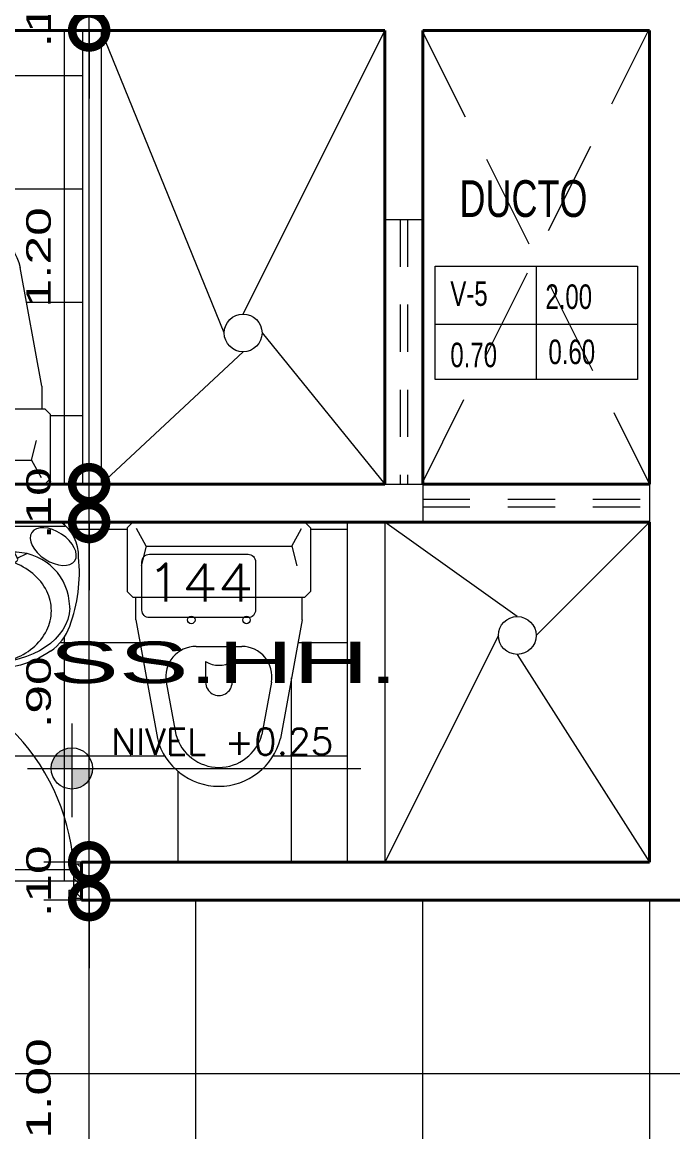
# Model space of a CAD drawing. Header units: inches. Extents: x 155.3 to 248.5, y 20.6 to 88.6.
# Drawn here: x 214.034 to 215.754, y 70.406 to 73.341 of the extents above; entities that cross this region are included whole.
import ezdxf
from ezdxf.enums import TextEntityAlignment as Align

# ---------------------------------------------------------------- set-up
doc = ezdxf.new("R2010")
doc.units = ezdxf.units.IN
doc.header["$MEASUREMENT"] = 0
doc.linetypes.add('CONTINUA', pattern=[0])
doc.linetypes.add('HIDDEN', pattern=[0.375, 0.25, -0.125])
for name, color, linetype in [('COTAS', 252, 'Continuous'), ('MOBILIARIO', 252, 'Continuous'), ('MURO', 7, 'Continuous'), ('PROYECCIONES', 252, 'Continuous'), ('PUERTAS', 23, 'Continuous'), ('TEXTOS PLANTA', 7, 'Continuous'), ('TEXTURAS', 251, 'Continuous'), ('VENTANAS', 40, 'Continuous')]:
    doc.layers.add(name, color=color, linetype=linetype)
doc.styles.add('Celso', font='swissel.ttf', dxfattribs={"width": 1.5})
doc.styles.add('ROMANS', font='romans', dxfattribs={"width": 1.1, "height": 1})
doc.styles.get("Standard").update_dxf_attribs({"font": 'arial.ttf'})
doc.dimstyles.new('PLANTA 1-50', dxfattribs={"dimtxt": 0.065, "dimasz": 0.18, "dimexe": 0.12, "dimexo": 0.12, "dimgap": 0.1, "dimtad": 2, "dimzin": 4, "dimdsep": 46, "dimtxsty": 'Celso', "dimblk": 'DOTSMALL', "dimcen": 0.065, "dimdle": 0.05, "dimclrd": 14, "dimclre": 251, "dimclrt": 256, "dimaunit": 1, "dimadec": 4, "dimazin": 1, "dimtfac": 1, "dimtix": 1, "dimtmove": 0, "dimatfit": 3, "dimldrblk": 'DOTSMALL', "dimfxl": 1, "dimlwd": 9, "dimlwe": 9, "dimarcsym": 0})
pattern_1 = [(90, (52.44552237407444, 0), (-0.3, 1.836909530733566e-17), []), (180, (52.44552237407444, 0), (-3.673819061467131e-17, -0.3), [])]
pattern_2 = [(314.9999999999999, (-96.52985856699738, 5.184583232853843), (-0.01325825214724776, -0.01325825214724777), [])]

# ---------------------------------------------------------------- blocks, each defined once
blk = doc.blocks.new('A$C2D8C4AFF')
at = {"lineweight": 0}
h = blk.add_hatch(dxfattribs=at)
h.set_pattern_fill('ANSI31', color=8, scale=0.1499999999999999, angle=16.99999999999995, style=0)
h.set_pattern_definition(pattern_2)
h.paths.add_polyline_path([(0.03500000397293945, 0.8649999762657998), (3.972829176746018e-09, 0.8649999762657892), (3.972786544181872e-09, 1.014999976265759), (0.05500000397294968, 1.014999976265756), (0.05500000397294968, 0.9799999762657734), (0.03500000397289682, 0.9799999762657592)])
h = blk.add_hatch(dxfattribs=at)
h.set_pattern_fill('ANSI31', color=8, scale=0.1499999999999999, angle=16.99999999999995, style=0)
h.set_pattern_definition(pattern_2)
h.paths.add_polyline_path([(1.000000003972815, 0.8649999762658851), (0.9650000039727757, 0.8649999762658638), (0.9650000039728042, 0.9299999762658437), (0.9650000039728042, 0.9799999762658516), (0.9450000039727655, 0.9799999762658445), (0.9450000039727939, 1.014999976265827), (1.000000003972801, 1.014999976265834)])
h = blk.add_hatch(dxfattribs=at)
h.set_pattern_fill('ANSI31', color=8, scale=0.1499999999999999, angle=16.99999999999995, style=0)
h.set_pattern_definition(pattern_2)
h.paths.add_polyline_path([(0.9650000039728894, -2.37339961017824e-08), (0.9150000039728354, -2.373400320720975e-08), (0.9150000039727928, 0.9299999762658331), (0.9650000039727757, 0.9299999762658437)])
at = {"color": 32, "lineweight": 0}
for p, q in [((3.972743911617727e-09, 0.864999976265814), (3.972729700763011e-09, 1.014999976265781)), ((0.055000003972836, 1.014999976265784), (3.972729700763011e-09, 1.014999976265781)), ((0.03500000397285419, 0.8649999762658283), (0.03500000397282577, 0.9799999762657805)), ((0.05500000397285021, 0.9799999762657947), (0.03500000397282577, 0.9799999762657805)), ((0.05500000397285021, 0.9799999762657947), (0.055000003972836, 1.014999976265784)), ((1.000000003972687, 1.014999976265862), (0.9450000039726802, 1.014999976265862)), ((0.9450000039726802, 0.9799999762658658), (0.9450000039726802, 1.014999976265862)), ((0.9650000039727047, 0.9799999762658729), (0.9450000039726802, 0.9799999762658658)), ((0.9650000039727047, 0.8649999762658886), (0.9650000039727047, 0.9799999762658729)), ((1.000000003972715, 0.86499997626591), (1.000000003972687, 1.014999976265862)), ((0.9150000039727217, 0.929999976265858), (0.9650000039727473, 0.9299999762658615)), ((0.9150000039726649, 0.929999976265858), (0.9150000039727786, -2.373398189092768e-08)), ((0.9650000039727189, 0.9299999762658686), (0.9650000039728042, -2.373397123278664e-08)), ((3.972743911617727e-09, 0.864999976265814), (0.03500000397285419, 0.8649999762658283)), ((0.9650000039727047, 0.8649999762658886), (1.000000003972715, 0.86499997626591)), ((0.9150000039727928, -2.3733978338214e-08), (0.9650000039728326, -2.373397478550032e-08))]:
    blk.add_line(p, q, dxfattribs=at)
at = {"lineweight": 0}
for p, q in [((0.8850000039727917, 0.07999997626593469), (0.9150000039727502, 0.0799999762659489)), ((0.8850000039727917, 0.04999997626596553), (0.9150000039727502, 0.04999997626596908))]:
    blk.add_line(p, q, dxfattribs=at)
blk.add_circle((0.8533772273711264, 0.06499997626595544), 0.0349999999999963, dxfattribs=at)
blk.add_arc((0.9697882772285595, 0.9358683929885814), 0.9374707719737768, 184.3354295784621, 266.6495738890734, dxfattribs=at)
blk = doc.blocks.new('A$C073B50C9')
at = {"color": 40, "lineweight": 0}
for p, q in [((-6.527404394773839e-09, 0.4700000367416877), (0.01499999347259617, 0.4850000367416882)), ((-6.527404394773839e-09, 0.01500003674168937), (-6.527404394773839e-09, 0.4700000367416877)), ((0.01499999347259617, 0.4850000367416882), (0.1839999934725967, 0.4850000367416882)), ((0.1989999934725972, 0.4700000367416877), (0.1839999934725967, 0.4850000367416882)), ((0.1989999934725972, 0.01500003674168937), (0.1989999934725972, 0.4700000367416877)), ((0.06399999347259566, 0.4350000367416911), (0.01732664072901535, 0.4605245265233364)), ((0.06399999347259566, 0.4350000367416911), (0.1154943481944013, 0.4483504250028965)), ((0.2589999934725959, 0.4625000367416874), (0.1989999934725954, 0.4625000367416874)), ((0.2589999934725959, 0.4625000367416874), (0.5727213706346035, 0.4050141350587531)), ((0.06399999347259566, 0.05000003674168951), (0.06399999347259566, 0.4350000367416911)), ((0.4234190194506464, 0.3815396254556056), (0.5618777777696611, 0.3561686206491395)), ((0.3289999934725962, 0.1821502929243302), (0.3289999934725962, 0.3028497805590469)), ((0.3689999934725954, 0.2775000367416887), (0.4239999934725951, 0.2775000367416887)), ((0.3689999934725954, 0.2075000367416884), (0.4239999934725951, 0.2075000367416884)), ((0.4234190194506482, 0.1034604480277714), (0.5618777777696771, 0.1288314528342411)), ((0.2589999934725959, 0.02250003674168966), (0.5727213706346035, 0.07998593842462398)), ((0.06399999347259566, 0.05000003674168951), (0.01732664072901535, 0.02447554696004417)), ((0.06399999347259566, 0.05000003674168951), (0.1154943481943995, 0.03664964848048058)), ((-6.527404394773839e-09, 0.01500003674168937), (0.01499999347259617, 3.674168880252182e-08)), ((0.01499999347259617, 3.674168880252182e-08), (0.1839999934725967, 3.674168880252182e-08)), ((0.1989999934725972, 0.01500003674168937), (0.1839999934725967, 3.674168880252182e-08)), ((0.2589999934725959, 0.02250003674168966), (0.1989999934725972, 0.02250003674168966))]:
    blk.add_line(p, q, dxfattribs=at)
for centre in [(0.2589999934725959, 0.3155000367416889), (0.2589999934725959, 0.1695000367416881)]:
    blk.add_circle(centre, 0.01, dxfattribs=at)
for centre, radius, start, end in [((0.4089999934725963, 0.3028497805590469), 0.08, 79.61638727476745, 180.0000000000002), ((0.531287035468571, 0.2425000367416885), 0.1677129580040244, 284.3033140702001, 75.69668592979963), ((0.531287035468571, 0.2425000367416885), 0.1177129580040244, 285.0626892433929, 74.93731075661547), ((0.312749993472595, 0.2425000367416885), 0.06625000000000075, 328.1092081981544, 31.89079180184538), ((0.4239999934725951, 0.2425000367416885), 0.03500000000000014, 270, 90), ((0.4089999934725963, 0.1821502929243302), 0.08, 180.0000000000002, 280.3836127252329)]:
    blk.add_arc(centre, radius, start, end, dxfattribs=at)
blk = doc.blocks.new('A$C304B3ECD')
at = {"color": 40, "lineweight": 0}
for p, q in [((0.2417201728699396, 0.3094442422726473), (0.2417201728699396, 0.3735601533836501)), ((0.2417201728699396, 0.2558077997792765), (0.2417201728699396, 0.3094442422726473)), ((0.2417201728699396, 0.2020713549655824), (0.2417201728699396, 0.2558077997792765)), ((0.02546810846481407, 0.2282455889445458), (0.02546810846481407, 0.2236908765272432)), ((0.4579722372732462, 0.2282455889445458), (0.4579722372732462, 0.2236908765272432)), ((0.1638826886069396, 0.0960089055707698), (0.1391329733055713, 0.08344166775997053)), ((0.1832778096327488, 0.05836964966793801), (0.1635885693163104, 0.09657968990642019)), ((0.1740742360439285, 0.1019828460076582), (0.1937634763603668, 0.06377280576917599)), ((0.1930795177236391, 0.1108342678154344), (0.1744005463392782, 0.1013495900088941)), ((0.1978867601469787, 0.1086546411689682), (0.2364090887972665, 0.1086546411689682)), ((0.2358222218995465, 0.1060898387159881), (0.2358222218995465, 0.06310526753905776)), ((0.2470312569407938, 0.1086546411689682), (0.2855535983731201, 0.1086546411689682)), ((0.2476181238403328, 0.06310526753905776), (0.2476181238403328, 0.1060898387159881)), ((0.3093661096941318, 0.1019828460076582), (0.2896768693776934, 0.06377280576917599)), ((0.2903608407982787, 0.1108342678154344), (0.3090399192047002, 0.1013498225103007)), ((0.3001625361071305, 0.05836964966793801), (0.3198517764235689, 0.09657968990642019)), ((0.3195578429045085, 0.09600926609265059), (0.3443085079529951, 0.08344192610921652)), ((0.1940734240165725, 0.05391737061755464), (0.1911998691835137, 0.0631651265258455)), ((0.2006017470253241, 0.05360511582794913), (0.2043448192275932, 0.06253639329507621)), ((0.2400610199988691, 0.05420255670206586), (0.2383794249385787, 0.06373935620386817)), ((0.246497513155667, 0.05306762929750164), (0.2513394731581897, 0.06145415003184951)), ((0.2828385987127362, 0.05360511582794913), (0.2790955265104671, 0.06253639329507621)), ((0.2893669217214878, 0.05391737061755464), (0.2922404765545465, 0.0631651265258455)), ((0.1874305826118174, 0.04358532588513242), (0.1778243333360692, 0.04236128276635043)), ((0.1888717249444412, 0.04996024652346875), (0.180726111317675, 0.05519735310473095)), ((0.1904243235353746, 0.03777550492041826), (0.18385230940887, 0.03066305548155412)), ((0.1964521430659474, 0.03524926342753076), (0.1959894825363548, 0.02557640180849319)), ((0.2026935574508784, 0.03718865787696757), (0.2085567345225385, 0.02948142352862249)), ((0.2054020190794503, 0.0491695896390496), (0.21401029323399, 0.05360534467864397)), ((0.2062281395342538, 0.04268622405207623), (0.2156737084956362, 0.0405509175826495)), ((0.2321654922966658, 0.04479303319668304), (0.2224815722898015, 0.04479303319668304)), ((0.2344008629120466, 0.05093466348363052), (0.2269825498028908, 0.05715936727675341)), ((0.2344008629120466, 0.03865140291155456), (0.2269825498028908, 0.03242669911661267)), ((0.2400610199988691, 0.03538350969130022), (0.2383794249385787, 0.02584671018949791)), ((0.246497513155667, 0.03651843709586444), (0.2513394731581897, 0.02813191636333556)), ((0.2506986356970842, 0.04806092641511839), (0.2597985438665305, 0.0513730221237978)), ((0.2506986356970842, 0.04152513997824769), (0.2597985438665305, 0.03821304426956829)), ((0.2772122062038065, 0.04268622405207623), (0.2677666372442431, 0.0405509175826495)), ((0.2780383266604289, 0.0491695896390496), (0.2694300525040703, 0.05360534467864397)), ((0.2807467882890009, 0.03718865787696757), (0.2748836112155217, 0.02948142352862249)), ((0.2869882026739319, 0.03524926342753076), (0.2874508632017054, 0.02557640180849319)), ((0.2930160222026856, 0.03777550492041826), (0.2995880363291903, 0.03066305548155412)), ((0.2945686207936191, 0.04996024652346875), (0.3027142344203853, 0.05519735310473095)), ((0.2960097631262428, 0.04358532588513242), (0.3056160124019911, 0.04236128276635043)), ((0.04927374509181703, 2.824445743954129e-08), (0.4341666006462432, 2.824445743954129e-08))]:
    blk.add_line(p, q, dxfattribs=at)
at = {"color": 40, "linetype": 'Continuous', "lineweight": 0}
blk.add_line((0.03697684046939997, 0.01158496363233041), (0.4464635052686603, 0.01158496363233041), dxfattribs=at)
at = {"color": 40, "lineweight": 0}
for centre, radius in [((0.2417201728690301, 0.1422444494338464), 0.02171386277895655), ((0.2417201728690301, 0.1422444494338464), 0.01519971362603623), ((0.1969086290278241, 0.04479303319850203), 0.01923860057873997), ((0.2417201728690301, 0.04479303319850203), 0.01923860057873997), ((0.2865317167084172, 0.04479303319850203), 0.01923860057873997), ((0.2865317167084172, 0.04479303319850203), 0.01843017168915308), ((0.1969086290278241, 0.04479303319850203), 0.009554680571939232), ((0.1969086290278241, 0.04479303319850203), 0.00879457737101369), ((0.2417201728690301, 0.04479303319850203), 0.009554680571939232), ((0.2417201728690301, 0.04479303319850203), 0.00879457737101369), ((0.2865317167084172, 0.04479303319850203), 0.009554680571939232), ((0.2865317167084172, 0.04479303319850203), 0.00879457737101369)]:
    blk.add_circle(centre, radius, dxfattribs=at)
at = {"color": 40, "linetype": 'Continuous', "lineweight": 0}
for centre, radius, start, end in [((0.2310910858027668, 0.202253797894727), 0.1695349576280719, 108.9233758862578, 129.6135555593565), ((0.241720168592586, 0.1712501614612023), 0.2023099919221996, 89.99999878906299, 108.9233843760399), ((0.2417201771436552, 0.1712501614630213), 0.2023099919218742, 71.07661562396014, 90.00000121093701), ((0.2523492599352934, 0.202253797892908), 0.1695349576283324, 50.38644444064346, 71.0766241137422), ((0.2147591873304222, 0.2219862029970585), 0.1439205335900858, 129.6135652854638, 153.4140162108051), ((0.2686811584058191, 0.2219862029970585), 0.1439205335900884, 26.58598378919493, 50.38643471453616), ((0.1895721571723001, 0.2345913037380427), 0.1157553946252319, 153.4140521437641, 179.9999462961577), ((0.2938681885639411, 0.2345913037380427), 0.1157553946252269, 5.370384227913748e-05, 26.58594785623587), ((0.1895721981468554, 0.234591511055541), 0.1157554356002619, 180.0000489121002, 206.585943064561), ((0.2938681475893858, 0.234591511055541), 0.1157554356002666, 333.4140569354391, 359.9999510878998), ((0.2147591873304222, 0.2471966021158636), 0.1439205335900544, 206.5859837892008, 230.3864347145361), ((0.2686811584058191, 0.2471966021158636), 0.14392053359005, 309.6135652854638, 333.4140162107992), ((0.2310910858027668, 0.2669290072181951), 0.1695349576280981, 230.3864444404969, 251.0766241136928), ((0.2523492599334745, 0.2669290072200141), 0.1695349576283624, 288.9233758862578, 309.6135555593565), ((0.241720168592586, 0.2979326436517198), 0.2023099919222035, 251.07661562396, 268.3294184542007), ((0.2417201771436552, 0.2979326436517198), 0.2023099919218622, 271.6705815457993, 288.9233843760398)]:
    blk.add_arc(centre, radius, start, end, dxfattribs=at)
at = {"color": 40, "lineweight": 0}
for centre, radius, start, end in [((0.1570789972570523, 0.2264947190516153), 0.1407598520232483, 125.1623114213681, 159.7315815113238), ((0.3265909663509987, 0.225870525387208), 0.1407598520232483, 20.12500374610805, 53.80269294378267), ((0.4063363469554346, 0.1344477846279091), 0.4064699657100206, 159.7315815113238, 185.8167220719945), ((0.07710399878080665, 0.1344477846279091), 0.4064699657100206, 354.1832779280056, 20.12500374621946), ((0.1715421988369812, 0.2258921061266932), 0.1460906748901641, 180.8633401038522, 267.9153315602535), ((0.3118981468992601, 0.2258921061266932), 0.1460906748901641, 272.0846684397465, 359.1366598961478), ((0.3544770716958041, 0.09062268756598257), 0.1648729555571533, 140.7045692602549, 171.1857435863931), ((0.2417201728690301, 0.1828981154877596), 0.01917323947947673, 39.29543100005468, 140.7045689999453), ((0.1289632868224757, 0.09062268756598257), 0.1648729555572437, 8.814256413711716, 39.29543073987534), ((0.1120737861324628, 0.09049307175074262), 0.1101491537774453, 178.5640153004684, 235.2402627177042), ((0.1688314026792099, 0.09928126795885817), 0.005897950970331689, 27.2615851309506, 207.2615851308341), ((0.1978867564844435, 0.115045718897008), 0.006391077726602388, 172.4409240362442, 270.0000328281803), ((0.2417201728690301, 0.1060898387159881), 0.005897950970332859, 0, 180), ((0.2855536020338363, 0.115045718897008), 0.00639107772663797, 269.9999671712986, 7.559075963440821), ((0.3146089430588503, 0.09928126795885817), 0.005897950970331689, 332.7384148691658, 152.7384148690494), ((0.3713665596037785, 0.09049307175074262), 0.1101491537774454, 304.7597372822958, 1.435984699531555), ((0.2248302042294412, 0.9222328994738831), 0.844370833635767, 266.0202762650239, 266.439573010995), ((0.1693921397323024, 0.08096387177384656), 0.02814911004228195, 293.7433526481882, 320.7798176132331), ((0.2248302042294412, 0.9222328994738831), 0.844370833635767, 267.367200434987, 270.7495787255613), ((0.1990799421778533, 0.09018876147375465), 0.02814911004228195, 253.7433526482184, 280.7798176133116), ((0.2277517630696124, 0.0781724853960526), 0.02814911004228195, 213.7433526482406, 240.7798176133356), ((0.2189963596624906, 0.08415183221141831), 0.02814911004228195, 286.4817675174261, 313.5182324825071), ((0.249612070374063, 0.08955020804306457), 0.02814911004228195, 246.4817675174551, 273.5182324826267), ((0.2586101415068001, 0.9222328994738831), 0.844370833635767, 269.2504212744386, 272.6327995650129), ((0.276535074533534, 0.07400620434519567), 0.02814911004228195, 206.48176751755, 233.5182324825603), ((0.2556885826684479, 0.0781724853960526), 0.02814911004228195, 299.2201823866642, 326.2566473517594), ((0.284360403558388, 0.09018876147375465), 0.02814911004228195, 259.2201823866884, 286.2566473517815), ((0.3140482060039389, 0.08096387177384656), 0.02814911004228195, 219.2201823867669, 246.2566473518118), ((0.2586101415068001, 0.9222328994738831), 0.844370833635767, 273.560426989005, 273.979723734976), ((0.1525796084402131, 0.05481424471064145), 0.02814911004228195, 333.7433526482348, 0.7798176132891395), ((0.1565091185434753, 0.02397558140647504), 0.02814911004228195, 13.74335264827986, 40.77981761332557), ((0.1793420085937427, 0.00287763515653694), 0.02814911004228195, 53.74335264817248, 80.77981761329497), ((0.2103945155754658, 0.001392369486993061), 0.02814911004228195, 93.74335264821353, 120.7798176132465), ((0.2351368263639628, 0.0202147567134574), 0.02814911004228195, 133.7433526481757, 160.7798176133123), ((0.2419917387592463, 0.0505375926633036), 0.02814911004228195, 173.7433526482586, 200.7798176133591), ((0.1990133736976745, 0.06033703689637093), 0.02814911004228195, 326.4817675175267, 353.5182324825715), ((0.1990133736976745, 0.02924902949881414), 0.02814911004228195, 6.481767517533399, 33.51823248259612), ((0.2189963596624906, 0.005434234183766762), 0.02814911004228195, 46.48176751750235, 73.51823248262399), ((0.276535074533534, 0.01557986205180839), 0.02814911004228195, 126.4817675174397, 153.5182324825666), ((0.2871677992802901, 0.04479303319850203), 0.02814911004228195, 166.4817675175537, 193.5182324825536), ((0.241448606976995, 0.0505375926633036), 0.02814911004228195, 339.2201823866409, 6.256647351741429), ((0.2483035193722785, 0.0202147567134574), 0.02814911004228195, 19.22018238668769, 46.25664735182429), ((0.2730458301607754, 0.001392369486993061), 0.02814911004228195, 59.22018238675363, 86.25664735178637), ((0.3040983371424986, 0.00287763515653694), 0.02814911004228195, 99.22018238670502, 126.2566473518275), ((0.326931227192766, 0.02397558140647504), 0.02814911004228195, 139.2201823866744, 166.2566473517199), ((0.3308607372960282, 0.05481424471064145), 0.02814911004228195, 179.2201823867109, 206.2566473517652), ((0.249612070374063, 3.585835212049915e-05), 0.02814911004228195, 86.48176751747734, 113.5182324825449)]:
    blk.add_arc(centre, radius, start, end, dxfattribs=at)
at = {"color": 40, "lineweight": 0, "extrusion": (0, 0, -1)}
blk.add_ellipse((0.2417201728699396, 0.2251190542784656), major_axis=(0.2163000480195009, 7.816962599809244e-16), ratio=0.6862739997718429, start_param=3.162656670903043, end_param=6.262121289866346, dxfattribs=at)
at = {"color": 40, "linetype": 'Continuous', "lineweight": 0, "extrusion": (0, 0, -0.9999999999999999)}
blk.add_ellipse((0.06884082162516592, 0.06496840898135758), major_axis=(-0.05690717271752938, 0.03734943307717195), ratio=0.5821580665928079, start_param=3.141592653589666, end_param=9.424777960769251, dxfattribs=at)
at = {"color": 40, "linetype": 'Continuous', "lineweight": 0}
blk.add_ellipse((0.4145995241128944, 0.06496840898135758), major_axis=(0.05690717271521849, 0.03734943307973941), ratio=0.5821580666101129, start_param=1.570796326794912, end_param=7.853981633974498, dxfattribs=at)
at = {"color": 40, "lineweight": 0}
blk.add_open_spline([(0.07601614704847037, 0.3415692612280594), (0.1277417847836873, 0.3780067524795498), (0.2028921199130522, 0.3959174248821995), (0.3252390785842394, 0.3838000188508062), (0.3734077479080256, 0.3660353870046578), (0.4097191939368017, 0.339462046725302)], degree=3, knots=[3.90700366059704, 3.90700366059704, 3.90700366059704, 3.90700366059704, 4.855716871944848, 4.855716871944848, 5.532923367796807, 5.532923367796807, 5.532923367796807, 5.532923367796807], dxfattribs=at)
blk = doc.blocks.new('_DotSmall')
at = {"color": 0, "linetype": 'ByBlock', "lineweight": 0, "const_width": 0.5}
blk.add_lwpolyline([(-0.0625, 0, 1), (0.0625, 0, 1)], format="xyb", close=True, dxfattribs=at)
blk = doc.blocks.new('*D529')
at = {"layer": 'COTAS', "color": 14, "linetype": 'CONTINUA', "lineweight": 9, "transparency": 16777216}
blk.add_line((214.2106722862613, 69.97298074984256), (214.2106722862613, 71.06889652130796), dxfattribs=at)
at = {"layer": 'COTAS', "color": 251, "linetype": 'Continuous', "lineweight": 9, "transparency": 16777216}
blk.add_line((214.2727590846338, 71.01889652130797), (214.0906722862613, 71.01889652130797), dxfattribs=at)
at = {"layer": 'COTAS', "color": 251, "linetype": 'CONTINUA', "lineweight": 9, "transparency": 16777216}
blk.add_line((214.2727590846338, 70.02298074984256), (214.0906722862613, 70.02298074984256), dxfattribs=at)
at = {"layer": 'Defpoints', "color": 0, "lineweight": 0, "transparency": 16777216}
for p in [(214.2106722862613, 71.01889652130797), (214.3927590846338, 71.01889652130797), (214.3927590846338, 70.02298074984256)]:
    blk.add_point(p, dxfattribs=at)
at = {"layer": 'COTAS', "color": 14, "lineweight": 9, "transparency": 16777216, "xscale": 0.18, "yscale": 0.18, "zscale": 0.18}
for p, rotation in [((214.2106722862613, 71.01889652130797), 90), ((214.2106722862613, 70.02298074984256), 270)]:
    blk.add_blockref('_DotSmall', p, dxfattribs=dict(at, rotation=rotation))
at = {"layer": 'COTAS', "lineweight": 0, "transparency": 16777216, "insert": (214.0773152882896, 70.52093863557529), "char_height": 0.065, "attachment_point": 5, "rotation": 90, "style": 'Celso'}
blk.add_mtext('1.00', dxfattribs=at)
blk = doc.blocks.new('*D530')
at = {"layer": 'COTAS', "color": 14, "linetype": 'CONTINUA', "lineweight": 9, "transparency": 16777216}
for p, q in [((214.2106722862613, 71.11889652130796), (214.2106722862613, 71.29889652130797)), ((214.2106722862613, 71.01889652130797), (214.2106722862613, 71.11889652130796)), ((214.2106722862613, 71.01889652130797), (214.2106722862613, 70.83889652130796))]:
    blk.add_line(p, q, dxfattribs=at)
at = {"layer": 'COTAS', "color": 251, "linetype": 'Continuous', "lineweight": 9, "transparency": 16777216}
blk.add_line((214.326436225953, 71.11889652130796), (214.0906722862613, 71.11889652130796), dxfattribs=at)
at = {"layer": 'COTAS', "color": 251, "linetype": 'CONTINUA', "lineweight": 9, "transparency": 16777216}
blk.add_line((214.2727590846338, 71.01889652130797), (214.0906722862613, 71.01889652130797), dxfattribs=at)
at = {"layer": 'Defpoints', "color": 0, "lineweight": 0, "transparency": 16777216}
for p in [(214.2106722862613, 71.11889652130796), (214.4464362259531, 71.11889652130796), (214.3927590846338, 71.01889652130797)]:
    blk.add_point(p, dxfattribs=at)
at = {"layer": 'COTAS', "color": 14, "lineweight": 9, "transparency": 16777216, "xscale": 0.18, "yscale": 0.18, "zscale": 0.18}
for p, rotation in [((214.2106722862613, 71.11889652130796), 270), ((214.2106722862613, 71.01889652130797), 90)]:
    blk.add_blockref('_DotSmall', p, dxfattribs=dict(at, rotation=rotation))
at = {"layer": 'COTAS', "lineweight": 0, "transparency": 16777216, "insert": (214.0773152882896, 71.06889652130799), "char_height": 0.065, "attachment_point": 5, "rotation": 90, "style": 'Celso'}
blk.add_mtext('.10', dxfattribs=at)
blk = doc.blocks.new('*D531')
at = {"layer": 'COTAS', "color": 14, "linetype": 'CONTINUA', "lineweight": 9, "transparency": 16777216}
blk.add_line((214.2106722862613, 71.06889652130796), (214.2106722862613, 72.06889652130796), dxfattribs=at)
at = {"layer": 'COTAS', "color": 251, "linetype": 'Continuous', "lineweight": 9, "transparency": 16777216}
blk.add_line((214.3047957755514, 72.01889652130797), (214.0906722862613, 72.01889652130797), dxfattribs=at)
at = {"layer": 'COTAS', "color": 251, "linetype": 'CONTINUA', "lineweight": 9, "transparency": 16777216}
blk.add_line((214.326436225953, 71.11889652130796), (214.0906722862613, 71.11889652130796), dxfattribs=at)
at = {"layer": 'Defpoints', "color": 0, "lineweight": 0, "transparency": 16777216}
for p in [(214.2106722862613, 72.01889652130797), (214.4247957755514, 72.01889652130797), (214.4464362259531, 71.11889652130796)]:
    blk.add_point(p, dxfattribs=at)
at = {"layer": 'COTAS', "color": 14, "lineweight": 9, "transparency": 16777216, "xscale": 0.18, "yscale": 0.18, "zscale": 0.18}
for p, rotation in [((214.2106722862613, 72.01889652130797), 90), ((214.2106722862613, 71.11889652130796), 270)]:
    blk.add_blockref('_DotSmall', p, dxfattribs=dict(at, rotation=rotation))
at = {"layer": 'COTAS', "lineweight": 0, "transparency": 16777216, "insert": (214.0773152882896, 71.56889652130799), "char_height": 0.065, "attachment_point": 5, "rotation": 90, "style": 'Celso'}
blk.add_mtext('.90', dxfattribs=at)
blk = doc.blocks.new('*D532')
at = {"layer": 'COTAS', "color": 14, "linetype": 'CONTINUA', "lineweight": 9, "transparency": 16777216}
for p, q in [((214.2106722862613, 72.11889652130795), (214.2106722862613, 72.29889652130795)), ((214.2106722862613, 72.01889652130797), (214.2106722862613, 72.11889652130795)), ((214.2106722862613, 72.01889652130797), (214.2106722862613, 71.83889652130796))]:
    blk.add_line(p, q, dxfattribs=at)
at = {"layer": 'COTAS', "color": 251, "linetype": 'Continuous', "lineweight": 9, "transparency": 16777216}
blk.add_line((214.3090052554548, 72.11889652130795), (214.0906722862613, 72.11889652130795), dxfattribs=at)
at = {"layer": 'COTAS', "color": 251, "linetype": 'CONTINUA', "lineweight": 9, "transparency": 16777216}
blk.add_line((214.3047957755514, 72.01889652130797), (214.0906722862613, 72.01889652130797), dxfattribs=at)
at = {"layer": 'Defpoints', "color": 0, "lineweight": 0, "transparency": 16777216}
for p in [(214.2106722862613, 72.11889652130795), (214.4290052554548, 72.11889652130795), (214.4247957755514, 72.01889652130797)]:
    blk.add_point(p, dxfattribs=at)
at = {"layer": 'COTAS', "color": 14, "lineweight": 9, "transparency": 16777216, "xscale": 0.18, "yscale": 0.18, "zscale": 0.18}
for p, rotation in [((214.2106722862613, 72.11889652130795), 270), ((214.2106722862613, 72.01889652130797), 90)]:
    blk.add_blockref('_DotSmall', p, dxfattribs=dict(at, rotation=rotation))
at = {"layer": 'COTAS', "lineweight": 0, "transparency": 16777216, "insert": (214.0773152882896, 72.06889652130799), "char_height": 0.065, "attachment_point": 5, "rotation": 90, "style": 'Celso'}
blk.add_mtext('.10', dxfattribs=at)
blk = doc.blocks.new('*D533')
at = {"layer": 'COTAS', "color": 14, "linetype": 'CONTINUA', "lineweight": 9, "transparency": 16777216}
blk.add_line((214.2106722862613, 72.06889652130795), (214.2106722862613, 73.36889652130795), dxfattribs=at)
at = {"layer": 'COTAS', "color": 251, "linetype": 'Continuous', "lineweight": 9, "transparency": 16777216}
blk.add_line((214.3074548172461, 73.31889652130795), (214.0906722862613, 73.31889652130795), dxfattribs=at)
at = {"layer": 'COTAS', "color": 251, "linetype": 'CONTINUA', "lineweight": 9, "transparency": 16777216}
blk.add_line((214.3090052554548, 72.11889652130795), (214.0906722862613, 72.11889652130795), dxfattribs=at)
at = {"layer": 'Defpoints', "color": 0, "lineweight": 0, "transparency": 16777216}
for p in [(214.2106722862613, 73.31889652130795), (214.4274548172461, 73.31889652130795), (214.4290052554548, 72.11889652130795)]:
    blk.add_point(p, dxfattribs=at)
at = {"layer": 'COTAS', "color": 14, "lineweight": 9, "transparency": 16777216, "xscale": 0.18, "yscale": 0.18, "zscale": 0.18}
for p, rotation in [((214.2106722862613, 73.31889652130795), 90), ((214.2106722862613, 72.11889652130795), 270)]:
    blk.add_blockref('_DotSmall', p, dxfattribs=dict(at, rotation=rotation))
at = {"layer": 'COTAS', "lineweight": 0, "transparency": 16777216, "insert": (214.0772713396757, 72.71889652130797), "char_height": 0.065, "attachment_point": 5, "rotation": 90, "style": 'Celso'}
blk.add_mtext('1.20', dxfattribs=at)
blk = doc.blocks.new('*D534')
at = {"layer": 'COTAS', "color": 14, "linetype": 'CONTINUA', "lineweight": 9, "transparency": 16777216}
for p, q in [((214.2106722862613, 73.41889652130796), (214.2106722862613, 73.59889652130796)), ((214.2106722862613, 73.31889652130795), (214.2106722862613, 73.41889652130796)), ((214.2106722862613, 73.31889652130795), (214.2106722862613, 73.13889652130794))]:
    blk.add_line(p, q, dxfattribs=at)
at = {"layer": 'COTAS', "color": 251, "linetype": 'Continuous', "lineweight": 9, "transparency": 16777216}
blk.add_line((214.3074548172461, 73.41889652130796), (214.0906722862613, 73.41889652130796), dxfattribs=at)
at = {"layer": 'COTAS', "color": 251, "linetype": 'CONTINUA', "lineweight": 9, "transparency": 16777216}
blk.add_line((214.3074548172461, 73.31889652130795), (214.0906722862613, 73.31889652130795), dxfattribs=at)
at = {"layer": 'Defpoints', "color": 0, "lineweight": 0, "transparency": 16777216}
for p in [(214.2106722862613, 73.41889652130796), (214.4274548172461, 73.41889652130796), (214.4274548172461, 73.31889652130795)]:
    blk.add_point(p, dxfattribs=at)
at = {"layer": 'COTAS', "color": 14, "lineweight": 9, "transparency": 16777216, "xscale": 0.18, "yscale": 0.18, "zscale": 0.18}
for p, rotation in [((214.2106722862613, 73.41889652130796), 270), ((214.2106722862613, 73.31889652130795), 90)]:
    blk.add_blockref('_DotSmall', p, dxfattribs=dict(at, rotation=rotation))
at = {"layer": 'COTAS', "lineweight": 0, "transparency": 16777216, "insert": (214.0773152882896, 73.36889652130797), "char_height": 0.065, "attachment_point": 5, "rotation": 90, "style": 'Celso'}
blk.add_mtext('.10', dxfattribs=at)

msp = doc.modelspace()

# ---------------------------------------------------------------- hatches: boundary and pattern name
at = {"layer": 'TEXTOS PLANTA', "lineweight": 9}
h = msp.add_hatch(color=7, dxfattribs=at)
h.paths.add_polyline_path([(214.110342542118, 71.36717266379426), (214.1649648641699, 71.36717266379426), (214.1649648641699, 71.42179498584633, 0.4142135623729886)])
h.paths.add_polyline_path([(214.1649648641699, 71.36717266379426), (214.1649648641699, 71.3125503417422, 0.4142135623732935), (214.2195871862221, 71.36717266379426)])
at = {"layer": 'TEXTURAS', "lineweight": 0}
h = msp.add_hatch(dxfattribs=at)
h.set_pattern_fill('_USER', color=251, scale=0.3, angle=90, style=0, double=1, pattern_type=0)
h.set_pattern_definition(pattern_1)
edge = h.paths.add_edge_path()
edge.add_line((214.0284791936691, 72.69161789846993), (214.085965095352, 72.37789652130793))
edge.add_line((214.085965095352, 72.37789652130793), (214.085965095352, 72.31789652130793))
edge.add_line((214.085965095352, 72.31789652130793), (214.093465095352, 72.31789652130793))
edge.add_line((214.093465095352, 72.31789652130793), (214.108465095352, 72.30289652130793))
edge.add_line((214.108465095352, 72.30289652130793), (214.108465095352, 72.13389652130793))
edge.add_line((214.108465095352, 72.13389652130793), (214.093465095352, 72.11889652130793))
edge.add_line((214.093465095352, 72.11889652130793), (214.1927324230032, 72.11889652130793))
edge.add_line((214.1927324230032, 72.11889652130793), (214.1927324230032, 73.31889652130795))
edge.add_line((214.1927324230032, 73.31889652130795), (212.8800607054387, 73.31889652130795))
edge.add_line((212.8800607054387, 73.31889652130795), (212.8800607054387, 73.29789652130798))
edge.add_line((212.8800607054387, 73.29789652130798), (213.3990607054386, 73.29789652130802))
edge.add_line((213.3990607054386, 73.29789652130802), (213.3990607054386, 73.26789652130805))
edge.add_arc((212.8375396554051, 73.30076948526148), 0.5624824631842797, 274.33542957846294, 356.64957388907413, ccw=False)
edge.add_line((212.8800607054388, 72.73989652130807), (212.8800607054388, 72.71889652130795))
edge.add_line((212.8800607054388, 72.71889652130795), (212.8900607054387, 72.71889652130795))
edge.add_line((212.8900607054387, 72.71889652130795), (212.8900607054387, 72.11889652130795))
edge.add_line((212.8900607054387, 72.11889652130795), (213.0627202309877, 72.11889652130795))
edge.add_arc((213.1255202720295, 72.20938956481423), 0.1101491537774544, 178.5640153036678, 235.24026271751148, ccw=False)
edge.add_arc((213.4197828328525, 72.25334427769081), 0.4064699657099964, 159.8749962533624, 185.8167220727691, ccw=False)
edge.add_arc((213.1702958652823, 72.3447670184507), 0.1407598520232321, 126.19730706616829, 159.8749962534322, ccw=False)
edge.add_spline(control_points=[(213.0871676376965, 72.45835853978878), (213.1234790837252, 72.48493188006813), (213.171647753049, 72.50269651191428), (213.2939947117202, 72.51481391794567), (213.3691450468496, 72.49690324554302), (213.4208706845848, 72.46046575429153)], knot_values=[3.90700366059704, 3.90700366059704, 3.90700366059704, 3.90700366059704, 4.584210156448998, 4.584210156448998, 5.532923367796807, 5.532923367796807, 5.532923367796807, 5.532923367796807], degree=3, periodic=0)
edge.add_arc((213.3398078343762, 72.34539121211512), 0.140759852023252, 20.26841848892991, 54.837688544503976, ccw=False)
edge.add_arc((213.0905504846778, 72.25334427769137), 0.4064699657100198, -5.816722072845209, 20.268418488954183, ccw=False)
edge.add_arc((213.3848130455008, 72.20938956481423), 0.1101491537774543, -55.240262717511484, 1.435984696339574, ccw=False)
edge.add_line((213.4476130865426, 72.11889652130795), (213.638465095352, 72.11889652130795))
edge.add_line((213.638465095352, 72.11889652130795), (213.623465095352, 72.13389652130793))
edge.add_line((213.623465095352, 72.13389652130793), (213.623465095352, 72.30289652130793))
edge.add_line((213.623465095352, 72.30289652130793), (213.638465095352, 72.31789652130793))
edge.add_line((213.638465095352, 72.31789652130793), (213.645965095352, 72.31789652130793))
edge.add_line((213.645965095352, 72.31789652130793), (213.645965095352, 72.37789652130793))
edge.add_line((213.645965095352, 72.37789652130793), (213.7034509970349, 72.69161789846993))
edge.add_arc((213.865965095352, 72.6501835633039), 0.1677129580040352, 14.303314070198894, 165.6966859298011, ccw=False)
h.paths.add_polyline_path([(213.3990607054386, 73.267896521308), (213.3690607054387, 73.267896521308), (213.3690607054387, 73.24989652130803, -0.2896898633029691), (213.3810607054387, 73.23092285534702, -1), (213.3390607054387, 73.23092285534702, -0.2896898633029691), (213.3510607054387, 73.24989652130803), (213.3510607054387, 73.267896521308), (212.8410607054387, 73.26789652130795), (212.8410607054387, 73.29789652130796), (212.8350607054387, 73.29789652130796), (212.8350607054387, 72.73989652130803), (212.8800607054384, 72.73989652130804, 0.3754478063369026)])
h = msp.add_hatch(dxfattribs=at)
h.set_pattern_fill('_USER', color=251, scale=0.6, angle=90, style=0, double=1, pattern_type=0)
h.set_pattern_definition([(90, (50.69267558124426, -0.8402123146809402), (-0.6, 3.673819061467131e-17), []), (180, (50.69267558124426, -0.8402123146809402), (-7.347638122934263e-17, -0.6), [])])
h.paths.add_polyline_path([(217.2927524108364, 71.12298074984255), (217.3927524108383, 71.12298074984255), (217.3927324230032, 72.01889652130795), (217.2927324230032, 72.01889652130795), (217.2597324230032, 72.02389652130796), (217.2597324230032, 72.04489652130796), (217.2717324230032, 72.04489652130796), (217.2717324230032, 72.06889652130795), (216.7137324230033, 72.06889652130795), (216.7137324230033, 72.04489652130802), (216.7257324230033, 72.044896521308), (216.7257324230033, 72.02389652130802), (216.6927324230032, 72.02389652130802), (216.6927324230032, 72.01889652130795), (215.7927324230032, 72.01889652130795), (215.7927324230032, 71.01889652130795), (214.1900607054387, 71.01889652130797), (214.1900607054387, 71.02389652130803), (214.1570607054387, 71.02389652130803), (214.1570607054387, 71.04489652130802), (214.1690607054387, 71.04489652130803), (214.1690607054387, 71.06889652130796), (213.6110607054387, 71.06889652130796), (213.6110607054387, 71.04489652130798), (213.6230607054387, 71.04489652130798), (213.6230607054387, 71.02389652130798), (213.5900607054387, 71.02389652130798), (213.5900607054387, 69.9675573298219), (213.5898583269992, 69.92355732982182), (213.5618583269992, 69.9235573298218), (213.5618583269992, 69.93955732982182), (213.5298583269993, 69.93955732982182), (213.5298583269993, 69.1955573298219), (213.5618583269993, 69.1955573298219), (213.5618583269993, 69.21155732982191), (213.5898583269993, 69.21155732982191), (213.5898583269993, 69.16755732982192), (213.6342091162945, 69.16755732982192), (213.6342091162946, 69.13946288655009), (213.6181551487106, 69.13946288655009), (213.6181551487106, 69.10735495138235), (214.364664641362, 69.10735495138235), (214.364664641362, 69.13946288655016), (214.3486106737781, 69.13946288655015), (214.3486106737781, 69.16755732982197), (214.3927590846338, 69.16755732982197), (214.3927590846338, 70.02298074984256), (217.2927590846319, 70.02298074984256)])
h = msp.add_hatch(dxfattribs=at)
h.set_pattern_fill('_USER', color=251, scale=0.3, angle=90, style=0, double=1, pattern_type=0)
h.set_pattern_definition(pattern_1)
edge = h.paths.add_edge_path()
edge.add_line((214.8927324230032, 72.01889652130797), (214.7812297188639, 72.01889652130797))
edge.add_line((214.7812297188639, 72.01889652130797), (214.7962297188639, 72.00389652130795))
edge.add_line((214.7962297188639, 72.00389652130795), (214.7962297188639, 71.83489652130795))
edge.add_line((214.7962297188639, 71.83489652130795), (214.7812297188639, 71.81989652130795))
edge.add_line((214.7812297188639, 71.81989652130795), (214.7737297188639, 71.81989652130795))
edge.add_line((214.7737297188639, 71.81989652130795), (214.7737297188639, 71.75989652130795))
edge.add_line((214.7737297188639, 71.75989652130795), (214.716243817181, 71.446175144146))
edge.add_arc((214.5537297188639, 71.48760947931198), 0.1677129580040353, 194.3033140701848, 345.6966859298152, ccw=False)
edge.add_line((214.3912156205469, 71.446175144146), (214.3337297188639, 71.75989652130795))
edge.add_line((214.3337297188639, 71.75989652130795), (214.3337297188639, 71.81989652130795))
edge.add_line((214.3337297188639, 71.81989652130795), (214.3262297188639, 71.81989652130795))
edge.add_line((214.3262297188639, 71.81989652130795), (214.3112297188639, 71.83489652130795))
edge.add_line((214.3112297188639, 71.83489652130795), (214.3112297188639, 72.00389652130795))
edge.add_line((214.3112297188639, 72.00389652130795), (214.3262297188639, 72.01889652130795))
edge.add_line((214.3262297188639, 72.01889652130795), (214.1353777100546, 72.01889652130795))
edge.add_arc((214.0725776690128, 71.92840347780165), 0.1101491537774543, -1.435984696339574, 55.24026271751569, ccw=False)
edge.add_arc((213.7783151081898, 71.8844487649244), 0.4064699657100198, -20.268418488939687, 5.81672207286158, ccw=False)
edge.add_arc((214.0275724578882, 71.79240183050081), 0.140759852023252, 305.1623114554671, 339.73158151104843, ccw=False)
edge.add_spline(control_points=[(214.1086353080968, 71.67732728832435), (214.0569096703615, 71.64088979707286), (213.9817593352322, 71.62297912467021), (213.859412376561, 71.6350965307016), (213.8112437072372, 71.65286116254775), (213.7749322612084, 71.6794345028271)], knot_values=[3.90700366059704, 3.90700366059704, 3.90700366059704, 3.90700366059704, 4.855716871944848, 4.855716871944848, 5.532923367796807, 5.532923367796807, 5.532923367796807, 5.532923367796807], degree=3, periodic=0)
edge.add_arc((213.8580604887939, 71.79302602416544), 0.140759852023232, 200.1250037467181, 233.8026929340145, ccw=False)
edge.add_arc((214.1075474563644, 71.88444876492451), 0.4064699657099963, 174.1832779271544, 200.1250037465672, ccw=False)
edge.add_arc((213.8132848955414, 71.92840347780165), 0.1101491537774544, 124.75973728248431, 181.4359846963396, ccw=False)
edge.add_line((213.7504848544996, 72.01889652130795), (213.5900607054387, 72.01889652130795))
edge.add_line((213.5900607054387, 72.01889652130795), (213.5900607054387, 71.11389652130795))
edge.add_line((213.5900607054387, 71.11389652130795), (213.6110607054387, 71.11389652130796))
edge.add_line((213.6110607054387, 71.11389652130796), (213.6110607054387, 71.6328965213079))
edge.add_line((213.6110607054387, 71.6328965213079), (213.6410607054387, 71.6328965213079))
edge.add_arc((213.6081877414852, 71.07137547127437), 0.5624824631842718, 4.335429578461515, 86.64957388907271, ccw=False)
edge.add_line((214.1690607054386, 71.113896521308), (214.1900607054387, 71.113896521308))
edge.add_line((214.1900607054387, 71.113896521308), (214.1900607054387, 71.11889652130796))
edge.add_line((214.1900607054387, 71.11889652130796), (214.8927324230032, 71.11889652130796))
edge.add_line((214.8927324230032, 71.11889652130796), (214.8927324230032, 72.01889652130797))
h.paths.add_polyline_path([(213.6410607054387, 71.6328965213079), (213.6410607054387, 71.60289652130793), (213.6590607054387, 71.60289652130794, -0.7998843211827417), (213.6990343713997, 71.59389652130794, -0.799884321183061), (213.6590607054387, 71.58489652130795), (213.6410607054387, 71.58489652130794), (213.6410607054387, 71.07489652130798), (213.6110607054387, 71.07489652130798), (213.6110607054387, 71.06889652130796), (214.1690607054387, 71.06889652130796), (214.1690607054387, 71.11389652130764, 0.3754478063369109)])

# ---------------------------------------------------------------- linework, layer by layer
at = {"lineweight": 0}
msp.add_line((214.2427324230032, 72.11889652130793), (214.9927324230032, 72.11889652130797), dxfattribs=at)
at = {"layer": 'MOBILIARIO', "color": 40, "lineweight": 0}
for p, q in [((214.1927324230032, 73.31889652130795), (214.1927324230032, 72.11889652130796)), ((214.2427324230032, 73.31889652130795), (214.2427324230032, 72.11889652130796)), ((214.5677324230032, 72.51889652130795), (214.2427324230032, 73.31889652130795)), ((214.6177324230032, 72.56889652130795), (214.9927324230032, 73.31889652130795)), ((214.6677324230032, 72.51889652130795), (214.9927324230032, 72.11889652130797)), ((214.6177324230032, 72.46889652130795), (214.2427324230032, 72.11889652130796)), ((214.8927324230032, 72.01889652130794), (214.8927324230032, 71.11889652130795)), ((214.9927324230032, 72.01889652130794), (214.9927324230032, 71.11889652130795)), ((215.3427324230032, 71.76889652130797), (214.9927324230032, 72.01889652130794)), ((215.3927324230032, 71.71889652130797), (215.6927324230032, 72.01889652130798)), ((215.2927324230032, 71.71889652130797), (214.9927324230032, 71.11889652130796)), ((215.3427324230032, 71.66889652130797), (215.6927324230032, 71.11889652130796))]:
    msp.add_line(p, q, dxfattribs=at)
for centre in [(214.6177324230032, 72.51889652130795), (215.3427324230032, 71.71889652130797)]:
    msp.add_circle(centre, 0.05, dxfattribs=at)
at = {"layer": 'MURO', "color": 7, "lineweight": 40}
for p, q in [((214.9927324230032, 73.31889652130795), (212.7900607054387, 73.31889652130795)), ((214.9927324230032, 73.31889652130795), (214.9927324230032, 72.11889652130796)), ((215.0927324230032, 73.31889652130795), (215.0927324230032, 72.11889652130796)), ((215.6927324230032, 73.31889652130795), (215.0927324230032, 73.31889652130795)), ((215.6927324230032, 73.31889652130795), (215.6927324230032, 72.11889652130795)), ((214.9927324230032, 72.11889652130793), (212.8900607054387, 72.11889652130795)), ((215.6927324230032, 72.11889652130795), (215.0927324230032, 72.11889652130793)), ((215.6927324230032, 72.01889652130797), (213.5900607054387, 72.01889652130795)), ((215.6927324230032, 72.01889652130795), (215.6927324230032, 71.11889652130796)), ((214.1900607054387, 71.11889652130796), (214.1900607054387, 71.01889652130797)), ((215.6927324230032, 71.11889652130796), (214.1900607054387, 71.11889652130796)), ((215.7927324230032, 71.01889652130795), (214.1900607054387, 71.01889652130797))]:
    msp.add_line(p, q, dxfattribs=at)
at = {"layer": 'PROYECCIONES', "color": 252, "linetype": 'HIDDEN', "lineweight": 0}
for p, q in [((215.0900573727349, 72.11889985401177), (215.6900540400311, 73.31889318860414)), ((215.0927324230032, 73.31354308806756), (215.6927324230032, 72.11889652130795))]:
    msp.add_line(p, q, dxfattribs=at)
at = {"layer": 'TEXTOS PLANTA', "color": 7, "lineweight": 9}
for p, q in [((214.1649648641699, 71.48600260975914), (214.1649648641699, 71.23785778843413)), ((214.0477914761101, 71.36717266379426), (214.9292168385321, 71.36717266379426))]:
    msp.add_line(p, q, dxfattribs=at)
for points in [[(215.1252081805854, 72.69592354833516), (215.6603433157205, 72.69592354833516), (215.6603433157205, 72.39592354833515), (215.1252081805854, 72.39592354833515), (215.1252081805854, 72.69592354833516)], [(215.392775748153, 72.69592354833516), (215.392775748153, 72.39592354833515)], [(215.1252081805854, 72.5418694942811), (215.6603433157205, 72.5418694942811)]]:
    msp.add_lwpolyline(points, dxfattribs=at)
msp.add_lwpolyline([(214.3701266800005, 71.93347030383998), (214.6307225492734, 71.93347030383998, -0.414213562373095), (214.6507225492921, 71.91347030428702), (214.6507225492921, 71.78599997115785, -0.4142135623731783), (214.6307225492734, 71.76599997160488), (214.3701266800005, 71.76599997160488, -0.414213562373095), (214.3501266799819, 71.78599997115785), (214.3501266799819, 71.91347030428702, -0.4142135623729821)], format="xyb", close=True, dxfattribs=at)
msp.add_circle((214.1649648641699, 71.36717266379426), 0.05462232205205735, dxfattribs=at)
at = {"layer": 'TEXTURAS', "color": 251, "lineweight": 0}
msp.add_line((214.1900607054387, 71.06889652130796), (213.5900607054387, 71.06889652130796), dxfattribs=at)
at = {"layer": 'VENTANAS', "linetype": 'HIDDEN', "lineweight": 15, "ltscale": 0.25}
for p, q in [((214.9927324230032, 72.81889652130796), (215.0927324230032, 72.81889652130796)), ((214.9927324230032, 72.11889652130797), (215.0927324230032, 72.11889652130797)), ((215.0927324230032, 72.11889652130796), (215.0927324230032, 72.01889652130797)), ((215.6927324230032, 72.11889652130797), (215.6927324230032, 72.01889652130798))]:
    msp.add_line(p, q, dxfattribs=at)
at = {"layer": 'VENTANAS', "linetype": 'HIDDEN', "lineweight": 15, "ltscale": 0.5}
for p, q in [((215.0327324230032, 72.81889652130795), (215.0327324230032, 72.11889652130797)), ((215.0527324230032, 72.81889652130796), (215.0527324230032, 72.11889652130796)), ((215.0927324230032, 72.07889652130795), (215.6927324230032, 72.07889652130794)), ((215.0927324230032, 72.05889652130799), (215.6927324230032, 72.05889652130799))]:
    msp.add_line(p, q, dxfattribs=at)

# ---------------------------------------------------------------- block references
at = {"layer": 'MOBILIARIO', "lineweight": 0, "xscale": -1, "rotation": 270}
msp.add_blockref('A$C073B50C9', (213.6234650586103, 72.11889652783533), dxfattribs=at)
at = {"layer": 'MOBILIARIO', "lineweight": 0}
for name, p, rotation in [('A$C304B3ECD', (214.1846514551452, 72.01889654955241), 180), ('A$C073B50C9', (214.3112296821222, 72.01889651478055), 270)]:
    msp.add_blockref(name, p, dxfattribs=dict(at, rotation=rotation))
at = {"layer": 'PUERTAS', "lineweight": 0, "xscale": 0.600000000000018, "yscale": 0.600000000000018, "zscale": 0.600000000000018, "rotation": 180}
msp.add_blockref('A$C2D8C4AFF', (214.1900607078224, 71.63289650706751), dxfattribs=at)

# ---------------------------------------------------------------- texts
at = {"width": 0.7}
msp.add_text('DUCTO', height=0.09729729729729601, dxfattribs=at).set_placement((215.1900633157205, 72.82564354833515))
at = {"layer": 'TEXTOS PLANTA', "color": 7, "lineweight": 9}
for s, height, width, p in [('V-5', 0.06486486486486401, 0.7, (215.1657487211259, 72.59051814292975)), ('2.00', 0.06486486486486401, 0.7, (215.4170903427474, 72.58240030509191)), ('0.70', 0.06486486486486401, 0.7, (215.1657389913961, 72.42834625103785)), ('0.60', 0.06486486486486401, 0.7, (215.4252081805854, 72.4364640888757)), ('SS.HH.', 0.11, 1.8, (214.1048206145867, 71.59268384729211))]:
    msp.add_text(s, height=height, dxfattribs=dict(at, width=width)).set_placement(p)
at = {"layer": 'TEXTOS PLANTA', "color": 7, "lineweight": 9, "style": 'ROMANS', "width": 1.1}
msp.add_text('144', height=0.1, dxfattribs=at).set_placement((214.5032725534353, 71.85852652294093), align=Align.MIDDLE_CENTER)
at = {"layer": 'TEXTOS PLANTA', "color": 7, "lineweight": 9, "style": 'ROMANS'}
msp.add_text('NIVEL +0.25', height=0.06999999999999999, dxfattribs=at).set_placement((214.2684828538985, 71.40310849298288))

# ---------------------------------------------------------------- dimensions: what is measured, and where the dimension line sits
at = {"layer": 'COTAS', "lineweight": 0}
for base, p1, p2, picture, middle in [((214.2106722862613, 73.41889652130796), (214.4274548172461, 73.31889652130795), (214.4274548172461, 73.41889652130796), '*D534', (214.0773152882896, 73.36889652130797)), ((214.2106722862613, 73.31889652130795), (214.4290052554548, 72.11889652130795), (214.4274548172461, 73.31889652130795), '*D533', (214.0772713396757, 72.71889652130797)), ((214.2106722862613, 72.11889652130795), (214.4247957755514, 72.01889652130797), (214.4290052554548, 72.11889652130795), '*D532', (214.0773152882896, 72.06889652130799)), ((214.2106722862613, 72.01889652130797), (214.4464362259531, 71.11889652130796), (214.4247957755514, 72.01889652130797), '*D531', (214.0773152882896, 71.56889652130799)), ((214.2106722862613, 71.11889652130796), (214.3927590846338, 71.01889652130797), (214.4464362259531, 71.11889652130796), '*D530', (214.0773152882896, 71.06889652130799))]:
    dim = msp.add_linear_dim(base=base, p1=p1, p2=p2, angle=90, dimstyle='PLANTA 1-50', override={"dimtmove": 1}, dxfattribs=at)
    dim.commit()
    dim.dimension.update_dxf_attribs({"geometry": picture, "text_midpoint": middle})
dim = msp.add_linear_dim(base=(214.2106722862613, 71.01889652130797), p1=(214.3927590846338, 70.02298074984256), p2=(214.3927590846338, 71.01889652130797), angle=90, dimstyle='PLANTA 1-50', dxfattribs=at)
dim.commit()
dim.dimension.update_dxf_attribs({"geometry": '*D529', "text_midpoint": (214.0773152882896, 70.52093863557529)})

doc.saveas('drawing.dxf')
